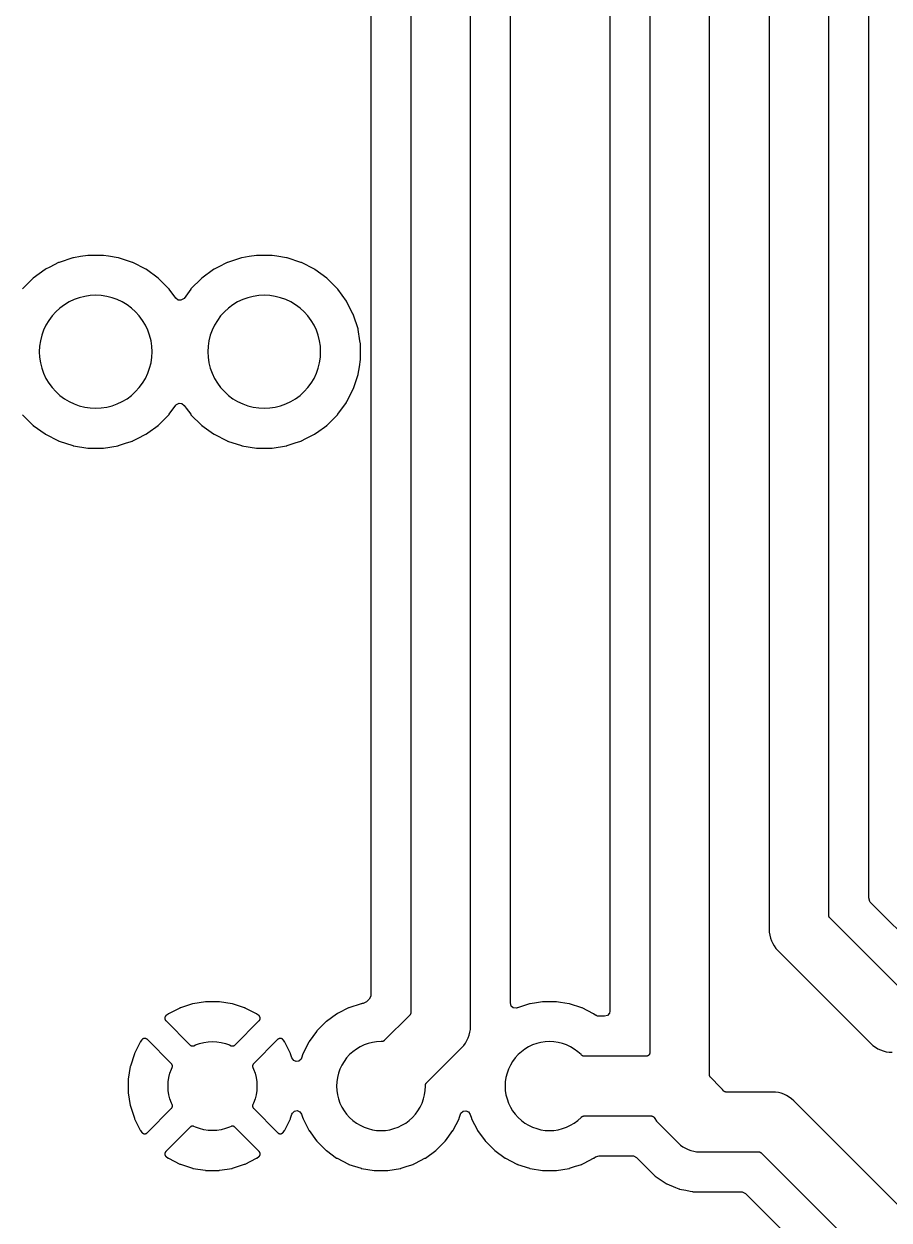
# Model space of a CAD drawing. Header units: metres. Extents: x 46.2 to 140.4, y -137.6 to -43.4.
# Drawn here: x 103.02 to 116.06, y -87.18 to -69.16 of the extents above; entities that cross this region are included whole.
import ezdxf

# ---------------------------------------------------------------- set-up
doc = ezdxf.new("R2010")
doc.units = ezdxf.units.M

msp = doc.modelspace()

# ---------------------------------------------------------------- linework, layer by layer
for points in [[(116.272, -83.735), (115.165, -82.628), (115.164, -82.627), (115.163, -82.626), (115.162, -82.625), (115.162, -82.625), (115.161, -82.624), (115.16, -82.623), (115.159, -82.622), (115.159, -82.621), (115.158, -82.62), (115.157, -82.618), (115.157, -82.617), (115.156, -82.616), (115.156, -82.615), (115.155, -82.614), (115.155, -82.613), (115.154, -82.612), (115.154, -82.611), (115.153, -82.61), (115.153, -82.608), (115.152, -82.607), (115.152, -82.606), (115.152, -82.605), (115.151, -82.604), (115.151, -82.603), (115.151, -82.601), (115.151, -82.6), (115.151, -82.599), (115.15, -82.598), (115.15, -82.596), (115.15, -82.595), (115.15, -82.594), (115.15, -82.593), (115.15, -55.801)], [(116.508, -83.123), (115.774, -82.388), (115.765, -82.378), (115.751, -82.327), (115.751, -55.701)], [(114.25, -56.007), (114.25, -82.799), (114.252, -82.844), (114.258, -82.888), (114.269, -82.931), (114.284, -82.972), (114.303, -83.012), (114.326, -83.05), (114.352, -83.086), (114.382, -83.119), (115.781, -84.518), (115.814, -84.548), (115.85, -84.574), (115.888, -84.597), (115.928, -84.616), (115.969, -84.631), (116.012, -84.642), (116.056, -84.648), (116.101, -84.65)], [(116.368, -87.131), (114.619, -85.382), (114.586, -85.352), (114.55, -85.326), (114.512, -85.303), (114.472, -85.284), (114.431, -85.269), (114.388, -85.258), (114.344, -85.252), (114.299, -85.25), (113.599, -85.25), (113.598, -85.25), (113.597, -85.25), (113.596, -85.25), (113.594, -85.249), (113.593, -85.249), (113.592, -85.249), (113.59, -85.249), (113.589, -85.249), (113.588, -85.248), (113.587, -85.248), (113.585, -85.248), (113.584, -85.247), (113.583, -85.247), (113.582, -85.246), (113.58, -85.246), (113.579, -85.246), (113.578, -85.245), (113.577, -85.244), (113.576, -85.244), (113.575, -85.243), (113.574, -85.243), (113.572, -85.242), (113.571, -85.241), (113.57, -85.24), (113.569, -85.24), (113.568, -85.239), (113.567, -85.238), (113.566, -85.237), (113.565, -85.236), (113.564, -85.235), (113.563, -85.234), (113.563, -85.234), (113.562, -85.233), (113.561, -85.232), (113.56, -85.231), (113.559, -85.23), (113.548, -85.214), (113.518, -85.181), (113.365, -85.028), (113.364, -85.027), (113.363, -85.026), (113.362, -85.025), (113.362, -85.025), (113.361, -85.024), (113.36, -85.023), (113.359, -85.022), (113.359, -85.021), (113.358, -85.02), (113.357, -85.018), (113.357, -85.017), (113.356, -85.016), (113.356, -85.015), (113.355, -85.014), (113.355, -85.013), (113.354, -85.012), (113.354, -85.011), (113.353, -85.01), (113.353, -85.008), (113.352, -85.007), (113.352, -85.006), (113.352, -85.005), (113.351, -85.004), (113.351, -85.003), (113.351, -85.001), (113.351, -85), (113.351, -84.999), (113.35, -84.998), (113.35, -84.996), (113.35, -84.995), (113.35, -84.994), (113.35, -84.993), (113.35, -56.501)], [(112.45, -56.707), (112.45, -84.66), (112.45, -84.661), (112.45, -84.662), (112.45, -84.663), (112.45, -84.665), (112.449, -84.666), (112.449, -84.667), (112.449, -84.668), (112.449, -84.67), (112.449, -84.671), (112.448, -84.672), (112.448, -84.673), (112.448, -84.674), (112.447, -84.675), (112.447, -84.677), (112.446, -84.678), (112.446, -84.679), (112.445, -84.68), (112.445, -84.681), (112.444, -84.682), (112.444, -84.683), (112.443, -84.684), (112.443, -84.685), (112.442, -84.686), (112.441, -84.688), (112.441, -84.689), (112.44, -84.69), (112.439, -84.691), (112.438, -84.691), (112.438, -84.692), (112.437, -84.693), (112.436, -84.694), (112.435, -84.695), (112.434, -84.696), (112.433, -84.697), (112.432, -84.698), (112.431, -84.698), (112.431, -84.699), (112.43, -84.7), (112.429, -84.701), (112.428, -84.701), (112.426, -84.702), (112.425, -84.703), (112.424, -84.703), (112.423, -84.704), (112.422, -84.704), (112.421, -84.705), (112.42, -84.705), (112.419, -84.706), (112.418, -84.706), (112.417, -84.707), (112.415, -84.707), (112.414, -84.708), (112.413, -84.708), (112.412, -84.708), (112.411, -84.709), (112.41, -84.709), (112.408, -84.709), (112.407, -84.709), (112.406, -84.709), (112.405, -84.71), (112.403, -84.71), (112.402, -84.71), (112.401, -84.71), (112.4, -84.71), (111.457, -84.71), (111.456, -84.71), (111.455, -84.71), (111.453, -84.71), (111.452, -84.709), (111.451, -84.709), (111.449, -84.709), (111.448, -84.709), (111.447, -84.709), (111.446, -84.708), (111.444, -84.708), (111.443, -84.708), (111.442, -84.707), (111.441, -84.707), (111.439, -84.706), (111.438, -84.706), (111.437, -84.705), (111.436, -84.705), (111.435, -84.704), (111.433, -84.704), (111.432, -84.703), (111.431, -84.702), (111.43, -84.702), (111.429, -84.701), (111.428, -84.7), (111.427, -84.699), (111.426, -84.699), (111.425, -84.698), (111.424, -84.697), (111.423, -84.696), (111.422, -84.695), (111.421, -84.694), (111.42, -84.693), (111.414, -84.686), (111.365, -84.642), (111.312, -84.603), (111.256, -84.569), (111.196, -84.541), (111.134, -84.519), (111.071, -84.503), (111.006, -84.493), (110.94, -84.49), (110.874, -84.493), (110.809, -84.503), (110.746, -84.519), (110.684, -84.541), (110.624, -84.569), (110.568, -84.603), (110.515, -84.642), (110.466, -84.686), (110.422, -84.735), (110.383, -84.788), (110.349, -84.844), (110.321, -84.904), (110.299, -84.966), (110.283, -85.029), (110.273, -85.094), (110.27, -85.16), (110.273, -85.226), (110.283, -85.291), (110.299, -85.354), (110.321, -85.416), (110.349, -85.476), (110.383, -85.532), (110.422, -85.585), (110.466, -85.634), (110.515, -85.678), (110.568, -85.717), (110.624, -85.751), (110.684, -85.779), (110.746, -85.801), (110.809, -85.817), (110.874, -85.827), (110.94, -85.83), (111.006, -85.827), (111.071, -85.817), (111.134, -85.801), (111.196, -85.779), (111.256, -85.751), (111.312, -85.717), (111.365, -85.678), (111.414, -85.634), (111.42, -85.627), (111.421, -85.626), (111.422, -85.625), (111.423, -85.624), (111.423, -85.623), (111.424, -85.623), (111.425, -85.622), (111.426, -85.621), (111.427, -85.62), (111.428, -85.62), (111.429, -85.619), (111.43, -85.618), (111.431, -85.618), (111.432, -85.617), (111.433, -85.617), (111.434, -85.616), (111.435, -85.616), (111.436, -85.615), (111.437, -85.615), (111.438, -85.614), (111.439, -85.614), (111.44, -85.613), (111.441, -85.613), (111.442, -85.613), (111.443, -85.612), (111.445, -85.612), (111.446, -85.612), (111.447, -85.611), (111.448, -85.611), (111.449, -85.611), (111.45, -85.611), (111.451, -85.611), (111.453, -85.61), (111.454, -85.61), (111.455, -85.61), (111.456, -85.61), (111.457, -85.61), (112.473, -85.61), (112.475, -85.61), (112.476, -85.61), (112.477, -85.61), (112.478, -85.61), (112.479, -85.611), (112.48, -85.611), (112.482, -85.611), (112.483, -85.611), (112.484, -85.611), (112.485, -85.612), (112.486, -85.612), (112.487, -85.612), (112.488, -85.613), (112.49, -85.613), (112.491, -85.613), (112.492, -85.614), (112.493, -85.614), (112.494, -85.615), (112.495, -85.615), (112.496, -85.616), (112.497, -85.616), (112.498, -85.617), (112.499, -85.617), (112.5, -85.618), (112.501, -85.619), (112.502, -85.619), (112.503, -85.62), (112.504, -85.621), (112.505, -85.621), (112.506, -85.622), (112.507, -85.623), (112.508, -85.624), (112.508, -85.624), (112.509, -85.625), (112.51, -85.626), (112.511, -85.627), (112.512, -85.628), (112.512, -85.629), (112.513, -85.63), (112.514, -85.631), (112.514, -85.632), (112.515, -85.633), (112.516, -85.634), (112.516, -85.635), (112.526, -85.65), (112.552, -85.686), (112.582, -85.719), (112.881, -86.018), (112.914, -86.048), (112.95, -86.074), (112.988, -86.097), (113.028, -86.116), (113.069, -86.131), (113.112, -86.142), (113.156, -86.148), (113.201, -86.15), (114.093, -86.15), (114.094, -86.15), (114.095, -86.15), (114.096, -86.15), (114.098, -86.15), (114.099, -86.151), (114.1, -86.151), (114.101, -86.151), (114.103, -86.151), (114.104, -86.151), (114.105, -86.152), (114.106, -86.152), (114.107, -86.152), (114.108, -86.153), (114.11, -86.153), (114.111, -86.154), (114.112, -86.154), (114.113, -86.155), (114.114, -86.155), (114.115, -86.156), (114.116, -86.156), (114.117, -86.157), (114.118, -86.157), (114.12, -86.158), (114.121, -86.159), (114.122, -86.159), (114.123, -86.16), (114.124, -86.161), (114.125, -86.162), (114.125, -86.162), (114.126, -86.163), (114.127, -86.164), (114.128, -86.165), (115.731, -87.768)], [(111.849, -56.973), (111.849, -84.03), (111.842, -84.064), (111.814, -84.096), (111.768, -84.109), (111.681, -84.109), (111.681, -84.109), (111.68, -84.109), (111.678, -84.109), (111.677, -84.109), (111.676, -84.108), (111.663, -84.107), (111.654, -84.101), (111.653, -84.1), (111.652, -84.1), (111.651, -84.099), (111.65, -84.099), (111.649, -84.098), (111.648, -84.097), (111.647, -84.097), (111.645, -84.097), (111.644, -84.096), (111.644, -84.096), (111.644, -84.096), (111.63, -84.091), (111.609, -84.076), (111.608, -84.075), (111.607, -84.074), (111.606, -84.074), (111.605, -84.073), (111.604, -84.072), (111.602, -84.072), (111.602, -84.072), (111.602, -84.072), (111.431, -83.984), (111.43, -83.984), (111.429, -83.984), (111.428, -83.983), (111.427, -83.982), (111.426, -83.982), (111.425, -83.982), (111.424, -83.981), (111.241, -83.922), (111.24, -83.922), (111.239, -83.921), (111.238, -83.921), (111.237, -83.921), (111.236, -83.921), (111.235, -83.92), (111.234, -83.92), (111.107, -83.9), (111.044, -83.89), (111.043, -83.89), (111.042, -83.89), (111.041, -83.89), (111.039, -83.89), (111.038, -83.89), (111.037, -83.89), (111.036, -83.89), (110.844, -83.89), (110.843, -83.89), (110.842, -83.89), (110.841, -83.89), (110.839, -83.89), (110.838, -83.89), (110.837, -83.89), (110.836, -83.89), (110.741, -83.905), (110.646, -83.92), (110.645, -83.92), (110.644, -83.921), (110.643, -83.921), (110.642, -83.921), (110.641, -83.921), (110.64, -83.922), (110.639, -83.922), (110.456, -83.981), (110.455, -83.982), (110.454, -83.982), (110.454, -83.982), (110.437, -83.987), (110.393, -83.98), (110.362, -83.954), (110.349, -83.908), (110.349, -68.901)], [(107.781, -84.904), (107.759, -84.966), (107.743, -85.029), (107.733, -85.094), (107.73, -85.16), (107.733, -85.226), (107.743, -85.291), (107.759, -85.354), (107.781, -85.416), (107.809, -85.476), (107.843, -85.532), (107.882, -85.585), (107.926, -85.634), (107.975, -85.678), (108.028, -85.717), (108.084, -85.751), (108.144, -85.779), (108.206, -85.801), (108.269, -85.817), (108.334, -85.827), (108.4, -85.83), (108.466, -85.827), (108.531, -85.817), (108.594, -85.801), (108.656, -85.779), (108.716, -85.751), (108.772, -85.717), (108.825, -85.678), (108.874, -85.634), (108.918, -85.585), (108.957, -85.532), (108.991, -85.476), (109.019, -85.416), (109.041, -85.354), (109.057, -85.291), (109.067, -85.226), (109.07, -85.16), (109.069, -85.151), (109.069, -85.149), (109.069, -85.148), (109.069, -85.147), (109.069, -85.146), (109.07, -85.144), (109.07, -85.143), (109.07, -85.142), (109.07, -85.141), (109.07, -85.139), (109.07, -85.138), (109.071, -85.137), (109.071, -85.136), (109.071, -85.135), (109.072, -85.134), (109.072, -85.132), (109.072, -85.131), (109.073, -85.13), (109.073, -85.129), (109.074, -85.128), (109.074, -85.127), (109.075, -85.126), (109.075, -85.124), (109.076, -85.123), (109.077, -85.122), (109.077, -85.121), (109.078, -85.12), (109.079, -85.119), (109.079, -85.118), (109.08, -85.117), (109.081, -85.116), (109.082, -85.115), (109.082, -85.114), (109.083, -85.114), (109.084, -85.113), (109.616, -84.581), (109.646, -84.547), (109.673, -84.512), (109.695, -84.474), (109.714, -84.434), (109.729, -84.392), (109.74, -84.35), (109.746, -84.306), (109.748, -84.261), (109.748, -68.36)], [(108.848, -68.36), (108.848, -84.055), (108.848, -84.056), (108.848, -84.057), (108.848, -84.058), (108.848, -84.059), (108.848, -84.061), (108.847, -84.062), (108.847, -84.063), (108.847, -84.064), (108.847, -84.065), (108.847, -84.067), (108.846, -84.068), (108.846, -84.069), (108.845, -84.07), (108.845, -84.071), (108.845, -84.073), (108.844, -84.074), (108.844, -84.075), (108.843, -84.076), (108.843, -84.077), (108.842, -84.078), (108.842, -84.079), (108.841, -84.08), (108.84, -84.081), (108.84, -84.082), (108.839, -84.083), (108.838, -84.084), (108.837, -84.085), (108.837, -84.086), (108.836, -84.087), (108.835, -84.088), (108.834, -84.089), (108.833, -84.09), (108.447, -84.476), (108.446, -84.477), (108.446, -84.478), (108.445, -84.478), (108.444, -84.479), (108.443, -84.48), (108.442, -84.481), (108.441, -84.481), (108.44, -84.482), (108.439, -84.483), (108.438, -84.483), (108.437, -84.484), (108.436, -84.485), (108.434, -84.485), (108.433, -84.486), (108.432, -84.486), (108.431, -84.487), (108.43, -84.487), (108.429, -84.488), (108.428, -84.488), (108.426, -84.488), (108.425, -84.489), (108.424, -84.489), (108.423, -84.489), (108.422, -84.49), (108.421, -84.49), (108.419, -84.49), (108.418, -84.49), (108.417, -84.49), (108.416, -84.49), (108.414, -84.491), (108.413, -84.491), (108.412, -84.491), (108.411, -84.491), (108.409, -84.491), (108.4, -84.49), (108.334, -84.493), (108.269, -84.503), (108.206, -84.519), (108.144, -84.541), (108.084, -84.569), (108.028, -84.603), (107.975, -84.642), (107.926, -84.686), (107.882, -84.735), (107.843, -84.788), (107.809, -84.844), (107.781, -84.904)], [(108.248, -68.981), (108.248, -83.793), (108.246, -83.807), (108.221, -83.853), (108.182, -83.893), (108.132, -83.916), (108.118, -83.918), (108.106, -83.92), (108.105, -83.92), (108.104, -83.921), (108.102, -83.921), (108.102, -83.921), (108.1, -83.921), (108.099, -83.922), (107.916, -83.981), (107.915, -83.982), (107.914, -83.982), (107.913, -83.982), (107.912, -83.983), (107.911, -83.984), (107.91, -83.984), (107.909, -83.984), (107.753, -84.064), (107.738, -84.072), (107.736, -84.072), (107.735, -84.073), (107.734, -84.074), (107.733, -84.074), (107.732, -84.075), (107.731, -84.076), (107.576, -84.189), (107.575, -84.189), (107.574, -84.19), (107.573, -84.191), (107.572, -84.191), (107.571, -84.192), (107.57, -84.193), (107.57, -84.194), (107.434, -84.33), (107.433, -84.33), (107.432, -84.331), (107.431, -84.332), (107.431, -84.333), (107.43, -84.334), (107.429, -84.335), (107.429, -84.336), (107.316, -84.491), (107.315, -84.492), (107.314, -84.493), (107.314, -84.494), (107.313, -84.495), (107.312, -84.496), (107.312, -84.498), (107.312, -84.498), (107.227, -84.663), (107.224, -84.669), (107.224, -84.67), (107.224, -84.671), (107.223, -84.672), (107.222, -84.673), (107.222, -84.674), (107.222, -84.675), (107.221, -84.676), (107.201, -84.739), (107.195, -84.753), (107.161, -84.783), (107.122, -84.79), (107.084, -84.774), (107.057, -84.735), (107.038, -84.676), (107.038, -84.675), (107.038, -84.674), (107.037, -84.673), (107.037, -84.672), (107.036, -84.671), (107.036, -84.67), (107.035, -84.669), (106.948, -84.498), (106.947, -84.497), (106.947, -84.496), (106.946, -84.494), (106.945, -84.493), (106.945, -84.492), (106.944, -84.491), (106.923, -84.462), (106.922, -84.462), (106.922, -84.461), (106.921, -84.46), (106.92, -84.459), (106.919, -84.458), (106.918, -84.457), (106.918, -84.456), (106.917, -84.455), (106.916, -84.454), (106.915, -84.453), (106.914, -84.453), (106.913, -84.452), (106.912, -84.451), (106.911, -84.45), (106.91, -84.45), (106.909, -84.449), (106.908, -84.448), (106.907, -84.448), (106.906, -84.447), (106.905, -84.447), (106.904, -84.446), (106.902, -84.446), (106.901, -84.445), (106.9, -84.445), (106.899, -84.444), (106.898, -84.444), (106.897, -84.444), (106.896, -84.443), (106.894, -84.443), (106.893, -84.443), (106.892, -84.442), (106.891, -84.442), (106.89, -84.442), (106.888, -84.442), (106.887, -84.442), (106.886, -84.441), (106.885, -84.441), (106.883, -84.441), (106.882, -84.441), (106.881, -84.441), (106.88, -84.441), (106.879, -84.441), (106.877, -84.442), (106.876, -84.442), (106.875, -84.442), (106.874, -84.442), (106.872, -84.442), (106.871, -84.443), (106.87, -84.443), (106.869, -84.443), (106.868, -84.444), (106.867, -84.444), (106.865, -84.444), (106.864, -84.445), (106.863, -84.445), (106.862, -84.446), (106.861, -84.446), (106.86, -84.447), (106.859, -84.447), (106.858, -84.448), (106.856, -84.448), (106.855, -84.449), (106.854, -84.45), (106.853, -84.45), (106.852, -84.451), (106.851, -84.452), (106.85, -84.453), (106.85, -84.453), (106.849, -84.454), (106.848, -84.455), (106.847, -84.456), (106.478, -84.825), (106.477, -84.825), (106.477, -84.826), (106.476, -84.827), (106.475, -84.828), (106.474, -84.829), (106.473, -84.83), (106.473, -84.831), (106.472, -84.832), (106.471, -84.833), (106.471, -84.834), (106.47, -84.835), (106.47, -84.836), (106.469, -84.837), (106.468, -84.839), (106.468, -84.84), (106.467, -84.841), (106.467, -84.842), (106.467, -84.843), (106.466, -84.844), (106.466, -84.845), (106.465, -84.847), (106.465, -84.848), (106.465, -84.849), (106.465, -84.85), (106.464, -84.851), (106.464, -84.853), (106.464, -84.854), (106.464, -84.855), (106.464, -84.856), (106.464, -84.858), (106.464, -84.859), (106.464, -84.86), (106.464, -84.861), (106.464, -84.863), (106.464, -84.864), (106.464, -84.865), (106.464, -84.866), (106.464, -84.867), (106.464, -84.868), (106.465, -84.87), (106.465, -84.871), (106.465, -84.872), (106.465, -84.874), (106.466, -84.875), (106.466, -84.876), (106.467, -84.877), (106.467, -84.878), (106.467, -84.879), (106.468, -84.88), (106.468, -84.881), (106.479, -84.904), (106.501, -84.966), (106.517, -85.029), (106.527, -85.094), (106.53, -85.16), (106.527, -85.226), (106.517, -85.291), (106.501, -85.354), (106.479, -85.416), (106.468, -85.439), (106.468, -85.44), (106.467, -85.441), (106.467, -85.442), (106.466, -85.444), (106.466, -85.445), (106.465, -85.446), (106.465, -85.448), (106.465, -85.449), (106.465, -85.45), (106.464, -85.452), (106.464, -85.453), (106.464, -85.454), (106.464, -85.455), (106.464, -85.456), (106.464, -85.457), (106.464, -85.459), (106.464, -85.46), (106.464, -85.461), (106.464, -85.462), (106.464, -85.464), (106.464, -85.465), (106.464, -85.466), (106.464, -85.467), (106.464, -85.469), (106.465, -85.47), (106.465, -85.471), (106.465, -85.472), (106.465, -85.473), (106.466, -85.475), (106.466, -85.476), (106.467, -85.477), (106.467, -85.478), (106.467, -85.479), (106.468, -85.48), (106.468, -85.481), (106.469, -85.483), (106.47, -85.484), (106.47, -85.485), (106.471, -85.486), (106.471, -85.487), (106.472, -85.488), (106.473, -85.489), (106.473, -85.49), (106.474, -85.491), (106.475, -85.492), (106.476, -85.493), (106.477, -85.494), (106.477, -85.495), (106.478, -85.495), (106.847, -85.864), (106.848, -85.865), (106.849, -85.866), (106.85, -85.867), (106.85, -85.867), (106.851, -85.868), (106.852, -85.869), (106.853, -85.87), (106.854, -85.87), (106.855, -85.871), (106.856, -85.872), (106.858, -85.872), (106.859, -85.873), (106.86, -85.873), (106.861, -85.874), (106.862, -85.874), (106.863, -85.875), (106.864, -85.875), (106.865, -85.876), (106.867, -85.876), (106.868, -85.876), (106.869, -85.877), (106.87, -85.877), (106.871, -85.877), (106.872, -85.878), (106.874, -85.878), (106.875, -85.878), (106.876, -85.878), (106.877, -85.878), (106.879, -85.879), (106.88, -85.879), (106.881, -85.879), (106.882, -85.879), (106.883, -85.879), (106.885, -85.879), (106.886, -85.879), (106.887, -85.878), (106.888, -85.878), (106.889, -85.878), (106.89, -85.878), (106.892, -85.878), (106.893, -85.878), (106.894, -85.877), (106.895, -85.877), (106.896, -85.877), (106.897, -85.876), (106.898, -85.876), (106.9, -85.876), (106.901, -85.875), (106.902, -85.875), (106.903, -85.874), (106.904, -85.874), (106.905, -85.873), (106.906, -85.873), (106.907, -85.872), (106.908, -85.871), (106.909, -85.871), (106.91, -85.87), (106.911, -85.87), (106.912, -85.869), (106.913, -85.868), (106.914, -85.867), (106.915, -85.867), (106.916, -85.866), (106.916, -85.865), (106.917, -85.864), (106.918, -85.863), (106.919, -85.863), (106.92, -85.862), (106.92, -85.861), (106.921, -85.86), (106.922, -85.859), (106.923, -85.858), (106.944, -85.829), (106.945, -85.828), (106.945, -85.827), (106.946, -85.826), (106.947, -85.824), (106.947, -85.823), (106.948, -85.822), (106.948, -85.822), (106.948, -85.822), (106.948, -85.822), (106.948, -85.822), (107.035, -85.651), (107.036, -85.65), (107.036, -85.649), (107.037, -85.648), (107.037, -85.647), (107.038, -85.646), (107.038, -85.645), (107.038, -85.644), (107.058, -85.581), (107.065, -85.567), (107.098, -85.537), (107.138, -85.53), (107.175, -85.546), (107.202, -85.585), (107.217, -85.63), (107.221, -85.644), (107.222, -85.645), (107.222, -85.646), (107.222, -85.647), (107.223, -85.648), (107.224, -85.649), (107.224, -85.65), (107.224, -85.651), (107.312, -85.822), (107.312, -85.824), (107.313, -85.825), (107.314, -85.826), (107.314, -85.827), (107.315, -85.828), (107.316, -85.829), (107.429, -85.984), (107.429, -85.985), (107.43, -85.986), (107.431, -85.987), (107.431, -85.988), (107.432, -85.989), (107.433, -85.99), (107.434, -85.99), (107.57, -86.126), (107.57, -86.127), (107.571, -86.128), (107.572, -86.129), (107.573, -86.129), (107.574, -86.13), (107.575, -86.131), (107.576, -86.131), (107.731, -86.244), (107.732, -86.245), (107.733, -86.246), (107.734, -86.246), (107.735, -86.247), (107.736, -86.248), (107.738, -86.248), (107.738, -86.248), (107.909, -86.336), (107.91, -86.336), (107.911, -86.336), (107.912, -86.337), (107.913, -86.338), (107.914, -86.338), (107.915, -86.338), (107.916, -86.339), (108.099, -86.398), (108.1, -86.398), (108.101, -86.399), (108.102, -86.399), (108.103, -86.399), (108.104, -86.399), (108.105, -86.4), (108.106, -86.4), (108.296, -86.43), (108.297, -86.43), (108.298, -86.43), (108.299, -86.43), (108.301, -86.43), (108.302, -86.43), (108.303, -86.431), (108.304, -86.431), (108.496, -86.431), (108.497, -86.431), (108.498, -86.43), (108.499, -86.43), (108.501, -86.43), (108.502, -86.43), (108.503, -86.43), (108.504, -86.43), (108.694, -86.4), (108.695, -86.4), (108.696, -86.399), (108.697, -86.399), (108.698, -86.399), (108.699, -86.399), (108.7, -86.398), (108.701, -86.398), (108.793, -86.368), (108.884, -86.339), (108.885, -86.338), (108.886, -86.338), (108.887, -86.338), (108.888, -86.337), (108.889, -86.336), (108.89, -86.336), (108.891, -86.336), (108.92, -86.321), (109.062, -86.248), (109.064, -86.248), (109.065, -86.247), (109.066, -86.246), (109.067, -86.246), (109.068, -86.245), (109.069, -86.244), (109.224, -86.131), (109.225, -86.131), (109.226, -86.13), (109.227, -86.129), (109.228, -86.129), (109.229, -86.128), (109.23, -86.127), (109.23, -86.126), (109.366, -85.99), (109.367, -85.99), (109.368, -85.989), (109.369, -85.988), (109.369, -85.987), (109.37, -85.986), (109.371, -85.985), (109.371, -85.984), (109.484, -85.829), (109.485, -85.828), (109.486, -85.827), (109.486, -85.826), (109.487, -85.825), (109.488, -85.824), (109.488, -85.822), (109.488, -85.822), (109.576, -85.651), (109.576, -85.65), (109.576, -85.649), (109.577, -85.648), (109.578, -85.647), (109.578, -85.646), (109.578, -85.645), (109.579, -85.644), (109.583, -85.63), (109.599, -85.582), (109.605, -85.568), (109.638, -85.538), (109.678, -85.531), (109.716, -85.547), (109.743, -85.586), (109.761, -85.644), (109.762, -85.645), (109.762, -85.646), (109.762, -85.647), (109.763, -85.648), (109.764, -85.649), (109.764, -85.65), (109.764, -85.651), (109.852, -85.822), (109.852, -85.824), (109.853, -85.825), (109.854, -85.826), (109.854, -85.827), (109.855, -85.828), (109.856, -85.829), (109.969, -85.984), (109.969, -85.985), (109.97, -85.986), (109.971, -85.987), (109.971, -85.988), (109.972, -85.989), (109.973, -85.99), (109.974, -85.99), (110.11, -86.126), (110.11, -86.127), (110.111, -86.128), (110.112, -86.129), (110.113, -86.129), (110.114, -86.13), (110.115, -86.131), (110.116, -86.131), (110.271, -86.244), (110.272, -86.245), (110.273, -86.246), (110.274, -86.246), (110.275, -86.247), (110.276, -86.248), (110.278, -86.248), (110.278, -86.248), (110.449, -86.336), (110.45, -86.336), (110.451, -86.336), (110.452, -86.337), (110.453, -86.338), (110.454, -86.338), (110.455, -86.338), (110.456, -86.339), (110.639, -86.398), (110.64, -86.398), (110.641, -86.399), (110.642, -86.399), (110.643, -86.399), (110.644, -86.399), (110.645, -86.4), (110.646, -86.4), (110.836, -86.43), (110.837, -86.43), (110.838, -86.43), (110.839, -86.43), (110.841, -86.43), (110.842, -86.43), (110.843, -86.431), (110.844, -86.431), (111.036, -86.431), (111.037, -86.431), (111.038, -86.43), (111.039, -86.43), (111.041, -86.43), (111.042, -86.43), (111.043, -86.43), (111.044, -86.43), (111.234, -86.4), (111.235, -86.4), (111.236, -86.399), (111.237, -86.399), (111.238, -86.399), (111.239, -86.399), (111.24, -86.398), (111.241, -86.398), (111.333, -86.368), (111.424, -86.339), (111.425, -86.338), (111.426, -86.338), (111.427, -86.338), (111.428, -86.337), (111.429, -86.336), (111.43, -86.336), (111.431, -86.336), (111.46, -86.321), (111.602, -86.248), (111.604, -86.248), (111.605, -86.247), (111.606, -86.246), (111.607, -86.246), (111.608, -86.245), (111.609, -86.244), (111.634, -86.226), (111.687, -86.211), (112.192, -86.211), (112.205, -86.212), (112.252, -86.237), (112.388, -86.373), (112.527, -86.512), (112.528, -86.513), (112.529, -86.514), (112.53, -86.515), (112.53, -86.516), (112.531, -86.517), (112.532, -86.517), (112.533, -86.518), (112.534, -86.519), (112.698, -86.628), (112.699, -86.629), (112.7, -86.63), (112.701, -86.63), (112.703, -86.631), (112.704, -86.631), (112.705, -86.632), (112.706, -86.632), (112.707, -86.633), (112.707, -86.633), (112.836, -86.686), (112.889, -86.708), (112.89, -86.709), (112.891, -86.709), (112.892, -86.71), (112.894, -86.71), (112.895, -86.71), (112.896, -86.711), (112.897, -86.711), (112.898, -86.711), (112.995, -86.73), (113.061, -86.743), (113.092, -86.75), (113.093, -86.75), (113.094, -86.75), (113.095, -86.75), (113.097, -86.75), (113.098, -86.75), (113.099, -86.75), (113.1, -86.75), (113.101, -86.751), (113.832, -86.751), (113.845, -86.752), (113.892, -86.777), (115.366, -88.252)], [(102.996, -75.048), (103.152, -75.204), (103.153, -75.204), (103.154, -75.205), (103.155, -75.206), (103.156, -75.207), (103.157, -75.208), (103.157, -75.208), (103.158, -75.209), (103.337, -75.338), (103.338, -75.339), (103.339, -75.34), (103.34, -75.34), (103.341, -75.341), (103.342, -75.342), (103.343, -75.342), (103.343, -75.342), (103.54, -75.442), (103.541, -75.443), (103.541, -75.443), (103.543, -75.444), (103.544, -75.444), (103.545, -75.445), (103.546, -75.445), (103.547, -75.445), (103.757, -75.514), (103.758, -75.514), (103.758, -75.514), (103.76, -75.514), (103.761, -75.515), (103.762, -75.515), (103.763, -75.515), (103.764, -75.515), (103.982, -75.55), (103.983, -75.55), (103.984, -75.55), (103.985, -75.55), (103.987, -75.55), (103.988, -75.55), (103.989, -75.551), (103.99, -75.551), (104.21, -75.551), (104.211, -75.551), (104.212, -75.55), (104.213, -75.55), (104.215, -75.55), (104.216, -75.55), (104.217, -75.55), (104.218, -75.55), (104.436, -75.515), (104.437, -75.515), (104.438, -75.515), (104.439, -75.515), (104.44, -75.514), (104.442, -75.514), (104.442, -75.514), (104.443, -75.514), (104.566, -75.474), (104.653, -75.445), (104.653, -75.445), (104.653, -75.445), (104.653, -75.445), (104.654, -75.445), (104.655, -75.445), (104.656, -75.444), (104.657, -75.444), (104.659, -75.443), (104.659, -75.443), (104.66, -75.442), (104.728, -75.408), (104.857, -75.342), (104.858, -75.342), (104.859, -75.341), (104.86, -75.34), (104.861, -75.34), (104.862, -75.339), (104.863, -75.338), (104.886, -75.322), (105.042, -75.209), (105.043, -75.208), (105.044, -75.207), (105.044, -75.207), (105.045, -75.206), (105.046, -75.205), (105.047, -75.205), (105.048, -75.204), (105.204, -75.048), (105.205, -75.047), (105.206, -75.046), (105.206, -75.045), (105.207, -75.044), (105.207, -75.044), (105.208, -75.043), (105.209, -75.042), (105.309, -74.904), (105.315, -74.897), (105.356, -74.875), (105.396, -74.879), (105.434, -74.908), (105.464, -74.949), (105.531, -75.042), (105.532, -75.043), (105.532, -75.043), (105.533, -75.044), (105.534, -75.045), (105.535, -75.046), (105.536, -75.047), (105.536, -75.048), (105.692, -75.204), (105.693, -75.204), (105.694, -75.205), (105.695, -75.206), (105.696, -75.207), (105.697, -75.208), (105.697, -75.208), (105.698, -75.209), (105.877, -75.338), (105.878, -75.339), (105.879, -75.34), (105.88, -75.34), (105.881, -75.341), (105.882, -75.342), (105.883, -75.342), (105.883, -75.342), (106.08, -75.442), (106.081, -75.443), (106.081, -75.443), (106.083, -75.444), (106.084, -75.444), (106.085, -75.445), (106.086, -75.445), (106.087, -75.445), (106.297, -75.514), (106.298, -75.514), (106.298, -75.514), (106.3, -75.514), (106.301, -75.515), (106.302, -75.515), (106.303, -75.515), (106.304, -75.515), (106.522, -75.55), (106.523, -75.55), (106.524, -75.55), (106.525, -75.55), (106.527, -75.55), (106.528, -75.55), (106.529, -75.551), (106.53, -75.551), (106.75, -75.551), (106.751, -75.551), (106.752, -75.55), (106.753, -75.55), (106.755, -75.55), (106.756, -75.55), (106.757, -75.55), (106.758, -75.55), (106.976, -75.515), (106.977, -75.515), (106.978, -75.515), (106.979, -75.515), (106.98, -75.514), (106.982, -75.514), (106.982, -75.514), (106.983, -75.514), (107.106, -75.474), (107.193, -75.445), (107.193, -75.445), (107.193, -75.445), (107.193, -75.445), (107.194, -75.445), (107.195, -75.445), (107.196, -75.444), (107.197, -75.444), (107.199, -75.443), (107.199, -75.443), (107.2, -75.442), (107.268, -75.408), (107.397, -75.342), (107.398, -75.342), (107.399, -75.341), (107.4, -75.34), (107.401, -75.34), (107.402, -75.339), (107.403, -75.338), (107.426, -75.322), (107.582, -75.209), (107.583, -75.208), (107.584, -75.207), (107.584, -75.207), (107.585, -75.206), (107.586, -75.205), (107.587, -75.205), (107.588, -75.204), (107.744, -75.048), (107.745, -75.047), (107.746, -75.046), (107.746, -75.045), (107.747, -75.044), (107.747, -75.044), (107.748, -75.043), (107.749, -75.042), (107.878, -74.863), (107.879, -74.862), (107.88, -74.861), (107.88, -74.86), (107.881, -74.859), (107.882, -74.858), (107.882, -74.857), (107.882, -74.857), (107.882, -74.857), (107.882, -74.857), (107.882, -74.857), (107.886, -74.849), (107.951, -74.723), (107.982, -74.66), (107.983, -74.659), (107.983, -74.659), (107.984, -74.657), (107.984, -74.656), (107.985, -74.655), (107.985, -74.654), (107.985, -74.653), (107.985, -74.653), (107.985, -74.653), (107.985, -74.653), (108.054, -74.443), (108.054, -74.442), (108.054, -74.442), (108.054, -74.44), (108.055, -74.439), (108.055, -74.438), (108.055, -74.437), (108.055, -74.436), (108.073, -74.326), (108.09, -74.218), (108.09, -74.217), (108.09, -74.216), (108.09, -74.215), (108.09, -74.213), (108.09, -74.212), (108.09, -74.211), (108.09, -74.21), (108.09, -73.99), (108.09, -73.989), (108.09, -73.988), (108.09, -73.987), (108.09, -73.985), (108.09, -73.984), (108.09, -73.983), (108.09, -73.982), (108.083, -73.938), (108.055, -73.764), (108.055, -73.763), (108.055, -73.762), (108.055, -73.761), (108.054, -73.76), (108.054, -73.758), (108.054, -73.758), (108.054, -73.757), (107.985, -73.547), (107.985, -73.547), (107.985, -73.547), (107.985, -73.547), (107.985, -73.546), (107.985, -73.545), (107.984, -73.544), (107.984, -73.543), (107.983, -73.541), (107.983, -73.541), (107.982, -73.54), (107.882, -73.343), (107.882, -73.342), (107.881, -73.341), (107.88, -73.34), (107.88, -73.339), (107.879, -73.338), (107.878, -73.337), (107.749, -73.158), (107.748, -73.157), (107.747, -73.156), (107.747, -73.156), (107.746, -73.155), (107.746, -73.154), (107.745, -73.153), (107.744, -73.152), (107.588, -72.996), (107.587, -72.995), (107.586, -72.994), (107.585, -72.994), (107.584, -72.993), (107.584, -72.993), (107.583, -72.992), (107.582, -72.991), (107.403, -72.862), (107.402, -72.861), (107.401, -72.86), (107.4, -72.86), (107.399, -72.859), (107.398, -72.858), (107.397, -72.858), (107.397, -72.858), (107.397, -72.858), (107.397, -72.858), (107.397, -72.858), (107.2, -72.758), (107.199, -72.757), (107.199, -72.757), (107.197, -72.756), (107.196, -72.756), (107.195, -72.755), (107.194, -72.755), (107.193, -72.755), (107.193, -72.755), (107.193, -72.755), (107.193, -72.755), (106.983, -72.686), (106.982, -72.686), (106.982, -72.686), (106.98, -72.686), (106.979, -72.685), (106.978, -72.685), (106.977, -72.685), (106.976, -72.685), (106.831, -72.662), (106.758, -72.65), (106.757, -72.65), (106.756, -72.65), (106.755, -72.65), (106.753, -72.65), (106.752, -72.65), (106.751, -72.65), (106.75, -72.65), (106.53, -72.65), (106.529, -72.65), (106.528, -72.65), (106.527, -72.65), (106.525, -72.65), (106.524, -72.65), (106.523, -72.65), (106.522, -72.65), (106.413, -72.667), (106.304, -72.685), (106.303, -72.685), (106.302, -72.685), (106.301, -72.685), (106.3, -72.686), (106.298, -72.686), (106.298, -72.686), (106.297, -72.686), (106.087, -72.755), (106.087, -72.755), (106.087, -72.755), (106.087, -72.755), (106.086, -72.755), (106.085, -72.755), (106.084, -72.756), (106.083, -72.756), (106.081, -72.757), (106.081, -72.757), (106.08, -72.758), (105.946, -72.826), (105.883, -72.858), (105.882, -72.858), (105.881, -72.859), (105.88, -72.859), (105.879, -72.86), (105.878, -72.861), (105.877, -72.861), (105.877, -72.862), (105.877, -72.862), (105.698, -72.991), (105.697, -72.992), (105.696, -72.993), (105.696, -72.993), (105.695, -72.994), (105.694, -72.994), (105.693, -72.995), (105.692, -72.996), (105.536, -73.152), (105.535, -73.153), (105.535, -73.154), (105.534, -73.155), (105.533, -73.156), (105.533, -73.156), (105.532, -73.157), (105.531, -73.158), (105.431, -73.296), (105.425, -73.303), (105.384, -73.325), (105.344, -73.321), (105.306, -73.292), (105.209, -73.158), (105.208, -73.157), (105.207, -73.156), (105.207, -73.156), (105.206, -73.155), (105.206, -73.154), (105.205, -73.153), (105.204, -73.152), (105.048, -72.996), (105.047, -72.995), (105.046, -72.994), (105.045, -72.994), (105.044, -72.993), (105.044, -72.993), (105.043, -72.992), (105.042, -72.991), (104.863, -72.862), (104.862, -72.861), (104.861, -72.86), (104.86, -72.86), (104.859, -72.859), (104.858, -72.858), (104.857, -72.858), (104.857, -72.858), (104.857, -72.858), (104.857, -72.858), (104.857, -72.858), (104.66, -72.758), (104.659, -72.757), (104.659, -72.757), (104.657, -72.756), (104.656, -72.756), (104.655, -72.755), (104.654, -72.755), (104.653, -72.755), (104.653, -72.755), (104.653, -72.755), (104.653, -72.755), (104.443, -72.686), (104.442, -72.686), (104.442, -72.686), (104.44, -72.686), (104.439, -72.685), (104.438, -72.685), (104.437, -72.685), (104.436, -72.685), (104.291, -72.662), (104.218, -72.65), (104.217, -72.65), (104.216, -72.65), (104.215, -72.65), (104.213, -72.65), (104.212, -72.65), (104.211, -72.65), (104.21, -72.65), (103.99, -72.65), (103.989, -72.65), (103.988, -72.65), (103.987, -72.65), (103.985, -72.65), (103.984, -72.65), (103.983, -72.65), (103.982, -72.65), (103.873, -72.667), (103.764, -72.685), (103.763, -72.685), (103.762, -72.685), (103.761, -72.685), (103.76, -72.686), (103.758, -72.686), (103.758, -72.686), (103.757, -72.686), (103.547, -72.755), (103.547, -72.755), (103.547, -72.755), (103.547, -72.755), (103.546, -72.755), (103.545, -72.755), (103.544, -72.756), (103.543, -72.756), (103.541, -72.757), (103.541, -72.757), (103.54, -72.758), (103.406, -72.826), (103.343, -72.858), (103.342, -72.858), (103.341, -72.859), (103.34, -72.859), (103.339, -72.86), (103.338, -72.861), (103.337, -72.861), (103.337, -72.862), (103.337, -72.862), (103.158, -72.991), (103.157, -72.992), (103.156, -72.993), (103.156, -72.993), (103.155, -72.994), (103.154, -72.994), (103.153, -72.995), (103.152, -72.996), (102.996, -73.152)], [(104.572, -73.393), (104.501, -73.35), (104.425, -73.315), (104.347, -73.287), (104.266, -73.266), (104.183, -73.254), (104.1, -73.25), (104.017, -73.254), (103.934, -73.266), (103.853, -73.287), (103.775, -73.315), (103.699, -73.35), (103.628, -73.393), (103.561, -73.443), (103.499, -73.499), (103.443, -73.561), (103.393, -73.628), (103.35, -73.699), (103.315, -73.775), (103.287, -73.853), (103.266, -73.934), (103.254, -74.017), (103.25, -74.1), (103.254, -74.183), (103.266, -74.266), (103.287, -74.347), (103.315, -74.425), (103.35, -74.501), (103.393, -74.572), (103.443, -74.639), (103.499, -74.701), (103.561, -74.757), (103.628, -74.807), (103.699, -74.85), (103.775, -74.885), (103.853, -74.913), (103.934, -74.934), (104.017, -74.946), (104.1, -74.95), (104.183, -74.946), (104.266, -74.934), (104.347, -74.913), (104.425, -74.885), (104.501, -74.85), (104.572, -74.807), (104.639, -74.757), (104.701, -74.701), (104.757, -74.639), (104.807, -74.572), (104.85, -74.501), (104.885, -74.425), (104.913, -74.347), (104.934, -74.266), (104.946, -74.183), (104.95, -74.1), (104.946, -74.017), (104.934, -73.934), (104.913, -73.853), (104.885, -73.775), (104.85, -73.699), (104.807, -73.628), (104.757, -73.561), (104.701, -73.499), (104.639, -73.443), (104.572, -73.393)], [(107.112, -73.393), (107.041, -73.35), (106.965, -73.315), (106.887, -73.287), (106.806, -73.266), (106.723, -73.254), (106.64, -73.25), (106.557, -73.254), (106.474, -73.266), (106.393, -73.287), (106.315, -73.315), (106.239, -73.35), (106.168, -73.393), (106.101, -73.443), (106.039, -73.499), (105.983, -73.561), (105.933, -73.628), (105.89, -73.699), (105.855, -73.775), (105.827, -73.853), (105.806, -73.934), (105.794, -74.017), (105.79, -74.1), (105.794, -74.183), (105.806, -74.266), (105.827, -74.347), (105.855, -74.425), (105.89, -74.501), (105.933, -74.572), (105.983, -74.639), (106.039, -74.701), (106.101, -74.757), (106.168, -74.807), (106.239, -74.85), (106.315, -74.885), (106.393, -74.913), (106.474, -74.934), (106.557, -74.946), (106.64, -74.95), (106.723, -74.946), (106.806, -74.934), (106.887, -74.913), (106.965, -74.885), (107.041, -74.85), (107.112, -74.807), (107.179, -74.757), (107.241, -74.701), (107.297, -74.639), (107.347, -74.572), (107.39, -74.501), (107.425, -74.425), (107.453, -74.347), (107.474, -74.266), (107.486, -74.183), (107.49, -74.1), (107.486, -74.017), (107.474, -73.934), (107.453, -73.853), (107.425, -73.775), (107.39, -73.699), (107.347, -73.628), (107.297, -73.561), (107.241, -73.499), (107.179, -73.443), (107.112, -73.393)], [(106.116, -84.541), (106.139, -84.552), (106.14, -84.552), (106.141, -84.553), (106.142, -84.553), (106.143, -84.553), (106.144, -84.554), (106.145, -84.554), (106.146, -84.555), (106.148, -84.555), (106.149, -84.555), (106.15, -84.555), (106.152, -84.556), (106.153, -84.556), (106.154, -84.556), (106.155, -84.556), (106.156, -84.556), (106.157, -84.556), (106.159, -84.556), (106.16, -84.556), (106.161, -84.556), (106.162, -84.556), (106.164, -84.556), (106.165, -84.556), (106.166, -84.556), (106.167, -84.556), (106.169, -84.556), (106.17, -84.555), (106.171, -84.555), (106.172, -84.555), (106.173, -84.555), (106.175, -84.554), (106.176, -84.554), (106.177, -84.553), (106.178, -84.553), (106.179, -84.553), (106.18, -84.552), (106.181, -84.552), (106.183, -84.551), (106.184, -84.55), (106.185, -84.55), (106.186, -84.549), (106.187, -84.549), (106.188, -84.548), (106.189, -84.547), (106.19, -84.547), (106.191, -84.546), (106.192, -84.545), (106.193, -84.544), (106.194, -84.543), (106.195, -84.543), (106.195, -84.542), (106.564, -84.173), (106.565, -84.172), (106.566, -84.171), (106.567, -84.17), (106.567, -84.17), (106.568, -84.169), (106.569, -84.168), (106.57, -84.167), (106.57, -84.166), (106.571, -84.165), (106.572, -84.164), (106.572, -84.162), (106.573, -84.161), (106.573, -84.16), (106.574, -84.159), (106.574, -84.158), (106.575, -84.157), (106.575, -84.156), (106.576, -84.155), (106.576, -84.153), (106.576, -84.152), (106.577, -84.151), (106.577, -84.15), (106.577, -84.149), (106.578, -84.148), (106.578, -84.146), (106.578, -84.145), (106.578, -84.144), (106.578, -84.143), (106.579, -84.141), (106.579, -84.14), (106.579, -84.139), (106.579, -84.138), (106.579, -84.137), (106.579, -84.135), (106.579, -84.134), (106.578, -84.133), (106.578, -84.132), (106.578, -84.13), (106.578, -84.129), (106.578, -84.128), (106.577, -84.127), (106.577, -84.126), (106.577, -84.124), (106.576, -84.123), (106.576, -84.122), (106.576, -84.121), (106.575, -84.12), (106.575, -84.119), (106.574, -84.118), (106.574, -84.116), (106.573, -84.115), (106.573, -84.114), (106.572, -84.113), (106.572, -84.112), (106.571, -84.111), (106.57, -84.11), (106.57, -84.109), (106.569, -84.108), (106.568, -84.107), (106.567, -84.106), (106.567, -84.105), (106.566, -84.104), (106.565, -84.103), (106.564, -84.102), (106.563, -84.102), (106.562, -84.101), (106.561, -84.1), (106.56, -84.099), (106.559, -84.098), (106.558, -84.098), (106.558, -84.097), (106.558, -84.097), (106.529, -84.076), (106.528, -84.075), (106.527, -84.075), (106.526, -84.074), (106.524, -84.073), (106.523, -84.073), (106.522, -84.072), (106.522, -84.072), (106.351, -83.985), (106.35, -83.984), (106.349, -83.984), (106.348, -83.983), (106.347, -83.983), (106.346, -83.982), (106.345, -83.982), (106.344, -83.982), (106.161, -83.922), (106.16, -83.922), (106.159, -83.922), (106.158, -83.922), (106.157, -83.921), (106.155, -83.921), (106.154, -83.921), (106.154, -83.921), (105.964, -83.891), (105.963, -83.89), (105.962, -83.89), (105.961, -83.89), (105.959, -83.89), (105.958, -83.89), (105.957, -83.89), (105.956, -83.89), (105.764, -83.89), (105.763, -83.89), (105.762, -83.89), (105.761, -83.89), (105.759, -83.89), (105.758, -83.89), (105.757, -83.89), (105.756, -83.891), (105.566, -83.921), (105.566, -83.921), (105.565, -83.921), (105.563, -83.921), (105.562, -83.922), (105.561, -83.922), (105.56, -83.922), (105.559, -83.922), (105.376, -83.982), (105.375, -83.982), (105.374, -83.982), (105.373, -83.983), (105.372, -83.983), (105.371, -83.984), (105.37, -83.984), (105.369, -83.985), (105.198, -84.072), (105.197, -84.073), (105.196, -84.073), (105.194, -84.074), (105.193, -84.075), (105.192, -84.075), (105.191, -84.076), (105.162, -84.097), (105.161, -84.098), (105.16, -84.099), (105.159, -84.1), (105.158, -84.1), (105.157, -84.101), (105.157, -84.102), (105.156, -84.103), (105.155, -84.104), (105.154, -84.104), (105.153, -84.105), (105.153, -84.106), (105.152, -84.107), (105.151, -84.108), (105.15, -84.109), (105.15, -84.11), (105.149, -84.111), (105.149, -84.112), (105.148, -84.113), (105.147, -84.114), (105.147, -84.115), (105.146, -84.116), (105.146, -84.117), (105.145, -84.118), (105.145, -84.119), (105.144, -84.12), (105.144, -84.122), (105.144, -84.123), (105.143, -84.124), (105.143, -84.125), (105.143, -84.126), (105.142, -84.127), (105.142, -84.128), (105.142, -84.13), (105.142, -84.131), (105.142, -84.132), (105.142, -84.133), (105.141, -84.134), (105.141, -84.135), (105.141, -84.137), (105.141, -84.138), (105.141, -84.139), (105.141, -84.14), (105.141, -84.141), (105.142, -84.143), (105.142, -84.144), (105.142, -84.145), (105.142, -84.146), (105.142, -84.148), (105.143, -84.149), (105.143, -84.15), (105.143, -84.151), (105.144, -84.152), (105.144, -84.153), (105.144, -84.155), (105.145, -84.156), (105.145, -84.157), (105.146, -84.158), (105.146, -84.159), (105.147, -84.16), (105.147, -84.161), (105.148, -84.162), (105.148, -84.164), (105.149, -84.165), (105.15, -84.166), (105.15, -84.167), (105.151, -84.168), (105.152, -84.169), (105.153, -84.17), (105.153, -84.17), (105.154, -84.171), (105.155, -84.172), (105.156, -84.173), (105.525, -84.542), (105.525, -84.543), (105.526, -84.543), (105.527, -84.544), (105.528, -84.545), (105.529, -84.546), (105.53, -84.547), (105.531, -84.547), (105.532, -84.548), (105.533, -84.549), (105.534, -84.549), (105.535, -84.55), (105.536, -84.55), (105.537, -84.551), (105.539, -84.552), (105.54, -84.552), (105.541, -84.553), (105.542, -84.553), (105.543, -84.553), (105.544, -84.554), (105.545, -84.554), (105.547, -84.555), (105.548, -84.555), (105.549, -84.555), (105.55, -84.555), (105.551, -84.556), (105.553, -84.556), (105.554, -84.556), (105.555, -84.556), (105.556, -84.556), (105.558, -84.556), (105.559, -84.556), (105.56, -84.556), (105.561, -84.556), (105.562, -84.556), (105.563, -84.556), (105.564, -84.556), (105.565, -84.556), (105.567, -84.556), (105.568, -84.556), (105.569, -84.556), (105.57, -84.555), (105.571, -84.555), (105.572, -84.555), (105.573, -84.555), (105.574, -84.554), (105.575, -84.554), (105.576, -84.554), (105.577, -84.553), (105.578, -84.553), (105.579, -84.553), (105.58, -84.552), (105.581, -84.552), (105.604, -84.541), (105.666, -84.519), (105.729, -84.503), (105.794, -84.493), (105.86, -84.49), (105.926, -84.493), (105.991, -84.503), (106.054, -84.519), (106.116, -84.541)], [(104.772, -84.498), (104.685, -84.669), (104.684, -84.67), (104.684, -84.671), (104.683, -84.672), (104.683, -84.673), (104.682, -84.674), (104.682, -84.675), (104.682, -84.676), (104.622, -84.859), (104.622, -84.86), (104.622, -84.861), (104.622, -84.862), (104.621, -84.863), (104.621, -84.865), (104.621, -84.866), (104.621, -84.866), (104.591, -85.056), (104.59, -85.057), (104.59, -85.058), (104.59, -85.059), (104.59, -85.061), (104.59, -85.062), (104.59, -85.063), (104.59, -85.064), (104.59, -85.256), (104.59, -85.257), (104.59, -85.258), (104.59, -85.259), (104.59, -85.261), (104.59, -85.262), (104.59, -85.263), (104.591, -85.264), (104.621, -85.454), (104.621, -85.454), (104.621, -85.455), (104.621, -85.457), (104.622, -85.458), (104.622, -85.459), (104.622, -85.46), (104.622, -85.461), (104.682, -85.644), (104.682, -85.645), (104.682, -85.646), (104.683, -85.647), (104.683, -85.648), (104.684, -85.649), (104.684, -85.65), (104.685, -85.651), (104.772, -85.822), (104.773, -85.823), (104.773, -85.824), (104.774, -85.826), (104.775, -85.827), (104.775, -85.828), (104.776, -85.829), (104.797, -85.858), (104.798, -85.859), (104.799, -85.86), (104.8, -85.861), (104.8, -85.862), (104.801, -85.863), (104.802, -85.863), (104.803, -85.864), (104.804, -85.865), (104.804, -85.866), (104.805, -85.867), (104.806, -85.867), (104.807, -85.868), (104.808, -85.869), (104.809, -85.87), (104.81, -85.87), (104.811, -85.871), (104.812, -85.871), (104.813, -85.872), (104.814, -85.873), (104.815, -85.873), (104.816, -85.874), (104.817, -85.874), (104.818, -85.875), (104.819, -85.875), (104.82, -85.876), (104.822, -85.876), (104.823, -85.876), (104.824, -85.877), (104.825, -85.877), (104.826, -85.877), (104.827, -85.878), (104.828, -85.878), (104.83, -85.878), (104.831, -85.878), (104.832, -85.878), (104.833, -85.878), (104.834, -85.879), (104.835, -85.879), (104.837, -85.879), (104.838, -85.879), (104.838, -85.879), (104.839, -85.879), (104.84, -85.879), (104.841, -85.879), (104.843, -85.878), (104.844, -85.878), (104.845, -85.878), (104.846, -85.878), (104.848, -85.878), (104.849, -85.877), (104.85, -85.877), (104.851, -85.877), (104.852, -85.876), (104.853, -85.876), (104.855, -85.876), (104.856, -85.875), (104.857, -85.875), (104.858, -85.874), (104.859, -85.874), (104.86, -85.873), (104.861, -85.873), (104.862, -85.872), (104.864, -85.872), (104.865, -85.871), (104.866, -85.87), (104.867, -85.87), (104.868, -85.869), (104.869, -85.868), (104.87, -85.867), (104.87, -85.867), (104.871, -85.866), (104.872, -85.865), (104.873, -85.864), (105.242, -85.495), (105.243, -85.495), (105.243, -85.494), (105.244, -85.493), (105.245, -85.492), (105.246, -85.491), (105.247, -85.49), (105.247, -85.489), (105.248, -85.488), (105.249, -85.487), (105.249, -85.486), (105.25, -85.485), (105.25, -85.484), (105.251, -85.483), (105.252, -85.481), (105.252, -85.48), (105.253, -85.479), (105.253, -85.478), (105.253, -85.477), (105.254, -85.476), (105.254, -85.475), (105.255, -85.473), (105.255, -85.472), (105.255, -85.471), (105.255, -85.47), (105.256, -85.469), (105.256, -85.467), (105.256, -85.466), (105.256, -85.465), (105.256, -85.464), (105.256, -85.462), (105.256, -85.461), (105.256, -85.46), (105.256, -85.459), (105.256, -85.457), (105.256, -85.456), (105.256, -85.455), (105.256, -85.454), (105.256, -85.453), (105.256, -85.452), (105.255, -85.45), (105.255, -85.449), (105.255, -85.448), (105.255, -85.446), (105.254, -85.445), (105.254, -85.444), (105.253, -85.443), (105.253, -85.442), (105.253, -85.441), (105.252, -85.44), (105.252, -85.439), (105.241, -85.416), (105.219, -85.354), (105.203, -85.291), (105.193, -85.226), (105.19, -85.16), (105.193, -85.094), (105.203, -85.029), (105.219, -84.966), (105.241, -84.904), (105.252, -84.881), (105.252, -84.88), (105.253, -84.879), (105.253, -84.878), (105.254, -84.876), (105.254, -84.875), (105.255, -84.874), (105.255, -84.872), (105.255, -84.871), (105.255, -84.87), (105.256, -84.868), (105.256, -84.867), (105.256, -84.866), (105.256, -84.865), (105.256, -84.864), (105.256, -84.863), (105.256, -84.861), (105.256, -84.86), (105.256, -84.859), (105.256, -84.858), (105.256, -84.856), (105.256, -84.855), (105.256, -84.854), (105.256, -84.853), (105.256, -84.851), (105.255, -84.85), (105.255, -84.849), (105.255, -84.848), (105.255, -84.847), (105.254, -84.845), (105.254, -84.844), (105.253, -84.843), (105.253, -84.842), (105.253, -84.841), (105.252, -84.84), (105.252, -84.839), (105.251, -84.837), (105.25, -84.836), (105.25, -84.835), (105.249, -84.834), (105.249, -84.833), (105.248, -84.832), (105.247, -84.831), (105.247, -84.83), (105.246, -84.829), (105.245, -84.828), (105.244, -84.827), (105.243, -84.826), (105.243, -84.825), (105.242, -84.825), (104.873, -84.456), (104.872, -84.455), (104.871, -84.454), (104.87, -84.453), (104.87, -84.453), (104.869, -84.452), (104.868, -84.451), (104.867, -84.45), (104.866, -84.45), (104.865, -84.449), (104.864, -84.448), (104.862, -84.448), (104.861, -84.447), (104.86, -84.447), (104.859, -84.446), (104.858, -84.446), (104.857, -84.445), (104.856, -84.445), (104.855, -84.444), (104.853, -84.444), (104.852, -84.444), (104.851, -84.443), (104.85, -84.443), (104.849, -84.443), (104.848, -84.442), (104.846, -84.442), (104.845, -84.442), (104.844, -84.442), (104.843, -84.442), (104.841, -84.441), (104.84, -84.441), (104.839, -84.441), (104.838, -84.441), (104.837, -84.441), (104.835, -84.441), (104.834, -84.441), (104.833, -84.442), (104.832, -84.442), (104.83, -84.442), (104.829, -84.442), (104.828, -84.442), (104.827, -84.443), (104.826, -84.443), (104.824, -84.443), (104.823, -84.444), (104.822, -84.444), (104.821, -84.444), (104.82, -84.445), (104.819, -84.445), (104.817, -84.446), (104.816, -84.446), (104.815, -84.447), (104.814, -84.447), (104.813, -84.448), (104.812, -84.449), (104.811, -84.449), (104.81, -84.45), (104.809, -84.451), (104.808, -84.451), (104.807, -84.452), (104.806, -84.453), (104.805, -84.454), (104.804, -84.454), (104.803, -84.455), (104.802, -84.456), (104.802, -84.456), (104.802, -84.457), (104.801, -84.458), (104.8, -84.458), (104.799, -84.459), (104.798, -84.46), (104.798, -84.461), (104.797, -84.462), (104.776, -84.491), (104.775, -84.492), (104.775, -84.493), (104.774, -84.494), (104.773, -84.496), (104.773, -84.497), (104.772, -84.498), (104.772, -84.498), (104.772, -84.498), (104.772, -84.498), (104.772, -84.498)], [(105.198, -86.248), (105.369, -86.335), (105.37, -86.336), (105.371, -86.336), (105.372, -86.337), (105.373, -86.337), (105.374, -86.338), (105.375, -86.338), (105.376, -86.338), (105.559, -86.398), (105.56, -86.398), (105.561, -86.398), (105.562, -86.398), (105.563, -86.399), (105.565, -86.399), (105.566, -86.399), (105.566, -86.399), (105.756, -86.429), (105.757, -86.43), (105.758, -86.43), (105.759, -86.43), (105.761, -86.43), (105.762, -86.43), (105.763, -86.43), (105.764, -86.43), (105.956, -86.43), (105.957, -86.43), (105.958, -86.43), (105.959, -86.43), (105.961, -86.43), (105.962, -86.43), (105.963, -86.43), (105.964, -86.429), (106.154, -86.399), (106.154, -86.399), (106.155, -86.399), (106.157, -86.399), (106.158, -86.398), (106.159, -86.398), (106.16, -86.398), (106.161, -86.398), (106.344, -86.338), (106.345, -86.338), (106.346, -86.338), (106.347, -86.337), (106.348, -86.337), (106.349, -86.336), (106.35, -86.336), (106.351, -86.335), (106.522, -86.248), (106.522, -86.248), (106.522, -86.248), (106.522, -86.248), (106.522, -86.248), (106.523, -86.247), (106.524, -86.247), (106.526, -86.246), (106.527, -86.245), (106.528, -86.245), (106.529, -86.244), (106.558, -86.223), (106.559, -86.222), (106.56, -86.222), (106.561, -86.221), (106.562, -86.22), (106.562, -86.219), (106.563, -86.218), (106.564, -86.218), (106.564, -86.218), (106.565, -86.217), (106.566, -86.216), (106.566, -86.215), (106.567, -86.214), (106.568, -86.213), (106.569, -86.212), (106.569, -86.211), (106.57, -86.21), (106.571, -86.209), (106.571, -86.208), (106.572, -86.207), (106.573, -86.206), (106.573, -86.205), (106.574, -86.204), (106.574, -86.203), (106.575, -86.201), (106.575, -86.2), (106.576, -86.199), (106.576, -86.198), (106.576, -86.197), (106.577, -86.196), (106.577, -86.194), (106.577, -86.193), (106.578, -86.192), (106.578, -86.191), (106.578, -86.19), (106.578, -86.188), (106.578, -86.187), (106.579, -86.186), (106.579, -86.185), (106.579, -86.183), (106.579, -86.182), (106.579, -86.181), (106.579, -86.18), (106.579, -86.179), (106.578, -86.177), (106.578, -86.176), (106.578, -86.175), (106.578, -86.174), (106.578, -86.172), (106.577, -86.171), (106.577, -86.17), (106.577, -86.169), (106.576, -86.168), (106.576, -86.167), (106.576, -86.165), (106.575, -86.164), (106.575, -86.163), (106.574, -86.162), (106.574, -86.161), (106.573, -86.16), (106.573, -86.159), (106.572, -86.158), (106.572, -86.156), (106.571, -86.155), (106.57, -86.154), (106.57, -86.153), (106.569, -86.152), (106.568, -86.151), (106.567, -86.15), (106.567, -86.15), (106.566, -86.149), (106.565, -86.148), (106.564, -86.147), (106.195, -85.778), (106.195, -85.777), (106.194, -85.777), (106.193, -85.776), (106.192, -85.775), (106.191, -85.774), (106.19, -85.773), (106.189, -85.773), (106.188, -85.772), (106.187, -85.771), (106.186, -85.771), (106.185, -85.77), (106.184, -85.77), (106.183, -85.769), (106.181, -85.768), (106.18, -85.768), (106.179, -85.767), (106.178, -85.767), (106.177, -85.767), (106.176, -85.766), (106.175, -85.766), (106.173, -85.765), (106.172, -85.765), (106.171, -85.765), (106.17, -85.765), (106.169, -85.764), (106.167, -85.764), (106.166, -85.764), (106.165, -85.764), (106.164, -85.764), (106.162, -85.764), (106.161, -85.764), (106.16, -85.764), (106.159, -85.764), (106.157, -85.764), (106.156, -85.764), (106.155, -85.764), (106.154, -85.764), (106.153, -85.764), (106.152, -85.764), (106.15, -85.765), (106.149, -85.765), (106.148, -85.765), (106.146, -85.765), (106.145, -85.766), (106.144, -85.766), (106.143, -85.767), (106.142, -85.767), (106.141, -85.767), (106.14, -85.768), (106.139, -85.768), (106.116, -85.779), (106.054, -85.801), (105.991, -85.817), (105.926, -85.827), (105.86, -85.83), (105.794, -85.827), (105.729, -85.817), (105.666, -85.801), (105.604, -85.779), (105.581, -85.768), (105.58, -85.768), (105.579, -85.767), (105.578, -85.767), (105.577, -85.767), (105.576, -85.766), (105.575, -85.766), (105.574, -85.765), (105.572, -85.765), (105.571, -85.765), (105.57, -85.765), (105.568, -85.764), (105.567, -85.764), (105.566, -85.764), (105.565, -85.764), (105.564, -85.764), (105.563, -85.764), (105.561, -85.764), (105.56, -85.764), (105.559, -85.764), (105.558, -85.764), (105.556, -85.764), (105.555, -85.764), (105.554, -85.764), (105.553, -85.764), (105.551, -85.764), (105.55, -85.765), (105.549, -85.765), (105.548, -85.765), (105.547, -85.765), (105.545, -85.766), (105.544, -85.766), (105.543, -85.767), (105.542, -85.767), (105.541, -85.767), (105.54, -85.768), (105.539, -85.768), (105.537, -85.769), (105.536, -85.77), (105.535, -85.77), (105.534, -85.771), (105.533, -85.771), (105.532, -85.772), (105.531, -85.773), (105.53, -85.773), (105.529, -85.774), (105.528, -85.775), (105.527, -85.776), (105.526, -85.777), (105.525, -85.777), (105.525, -85.778), (105.156, -86.147), (105.155, -86.148), (105.154, -86.149), (105.153, -86.15), (105.153, -86.15), (105.152, -86.151), (105.151, -86.152), (105.15, -86.153), (105.15, -86.154), (105.149, -86.155), (105.148, -86.156), (105.148, -86.158), (105.147, -86.159), (105.147, -86.16), (105.146, -86.161), (105.146, -86.162), (105.145, -86.163), (105.145, -86.164), (105.144, -86.165), (105.144, -86.167), (105.144, -86.168), (105.143, -86.169), (105.143, -86.17), (105.143, -86.171), (105.142, -86.172), (105.142, -86.174), (105.142, -86.175), (105.142, -86.176), (105.142, -86.177), (105.141, -86.179), (105.141, -86.18), (105.141, -86.181), (105.141, -86.182), (105.141, -86.182), (105.141, -86.183), (105.141, -86.185), (105.141, -86.186), (105.142, -86.187), (105.142, -86.188), (105.142, -86.189), (105.142, -86.19), (105.142, -86.192), (105.142, -86.193), (105.143, -86.194), (105.143, -86.195), (105.143, -86.196), (105.144, -86.197), (105.144, -86.198), (105.144, -86.2), (105.145, -86.201), (105.145, -86.202), (105.146, -86.203), (105.146, -86.204), (105.147, -86.205), (105.147, -86.206), (105.148, -86.207), (105.149, -86.208), (105.149, -86.209), (105.15, -86.21), (105.15, -86.211), (105.151, -86.212), (105.152, -86.213), (105.153, -86.214), (105.153, -86.215), (105.154, -86.216), (105.155, -86.216), (105.156, -86.217), (105.157, -86.218), (105.157, -86.219), (105.158, -86.22), (105.159, -86.22), (105.16, -86.221), (105.161, -86.222), (105.162, -86.223), (105.191, -86.244), (105.192, -86.245), (105.193, -86.245), (105.194, -86.246), (105.196, -86.247), (105.197, -86.247), (105.198, -86.248), (105.198, -86.248)]]:
    msp.add_lwpolyline(points)

doc.saveas('drawing.dxf')
